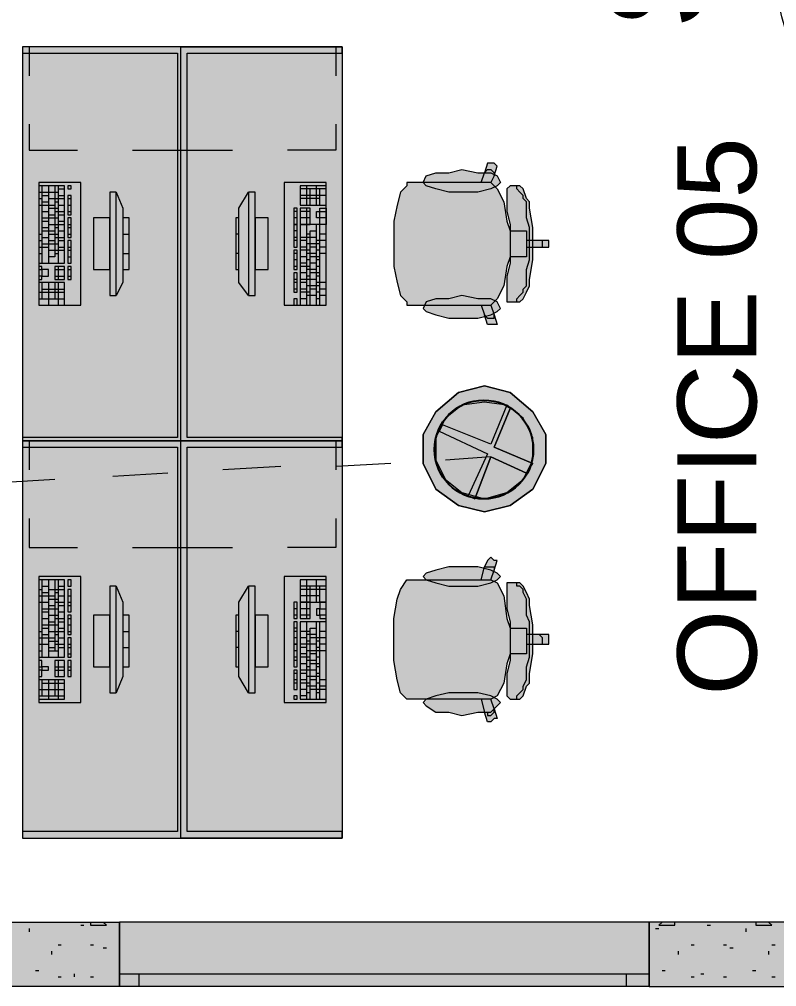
# Model space of a CAD drawing. Header units: inches. Extents: x 0.12 to 8.16, y 2.81 to 8.2.
# Drawn here: x 2.4867 to 2.8775, y 4.9783 to 5.4775 of the extents above; entities that cross this region are included whole.
import ezdxf

# ---------------------------------------------------------------- set-up
doc = ezdxf.new("R2010")
doc.units = ezdxf.units.IN
doc.header["$MEASUREMENT"] = 0
for name, color, linetype, true_color in [('PDF_Geometry', 7, 'Continuous', 0x029e21), ('PDF_Solid Fills', 7, 'Continuous', 0xffffff), ('PDF_Text', 7, 'Continuous', 0x5555ff)]:
    doc.layers.add(name, color=color, linetype=linetype, true_color=true_color)
doc.styles.add('PDF F2', font='arial.ttf')

msp = doc.modelspace()

# ---------------------------------------------------------------- hatches: boundary and pattern name
at = {"layer": 'PDF_Solid Fills', "transparency": 33554559}
for points in [[(2.56833, 5.46), (2.48833, 5.46), (2.48833, 5.46333), (2.65333, 5.46333), (2.65333, 5.46), (2.57333, 5.46)], [(2.69667, 5.39333), (2.725, 5.39333), (2.72667, 5.39833), (2.72833, 5.40333), (2.73, 5.40333), (2.73167, 5.40333), (2.73333, 5.40167), (2.73167, 5.39667), (2.73, 5.39333), (2.73333, 5.39), (2.73667, 5.38333), (2.73833, 5.37333), (2.74, 5.36833), (2.745, 5.36833), (2.74833, 5.36833), (2.74833, 5.36333), (2.755, 5.36333), (2.76, 5.36333), (2.76, 5.36333), (2.76, 5.36167), (2.68, 5.36167), (2.68, 5.37167), (2.68, 5.37333), (2.68167, 5.38167), (2.68333, 5.38833), (2.68333, 5.38833), (2.68667, 5.39167), (2.68667, 5.39333), (2.69167, 5.39333)], [(2.715, 5.4), (2.72333, 5.39833), (2.73, 5.39833), (2.73333, 5.39667), (2.735, 5.39333), (2.73333, 5.39167), (2.73, 5.39), (2.72333, 5.38833), (2.715, 5.38833), (2.70833, 5.38833), (2.70167, 5.39), (2.69667, 5.39167), (2.695, 5.39333), (2.69667, 5.39667), (2.70167, 5.39833), (2.70833, 5.39833)], [(2.75167, 5.37), (2.75167, 5.36167), (2.74, 5.36167), (2.74, 5.37167), (2.73833, 5.37833), (2.73833, 5.385), (2.73833, 5.38833), (2.73833, 5.39), (2.74, 5.39167), (2.745, 5.39167), (2.74667, 5.39), (2.74833, 5.385), (2.75, 5.38333), (2.75, 5.38)], [(2.53333, 5.38833), (2.53667, 5.38833), (2.54, 5.38), (2.54, 5.375), (2.54333, 5.375), (2.54333, 5.34833), (2.54, 5.34833), (2.54, 5.34167), (2.53667, 5.335), (2.53333, 5.335), (2.53333, 5.34833), (2.525, 5.34833), (2.525, 5.375), (2.53333, 5.375)], [(2.60833, 5.335), (2.605, 5.335), (2.6, 5.34167), (2.6, 5.34833), (2.59833, 5.34833), (2.59833, 5.375), (2.6, 5.375), (2.6, 5.38), (2.605, 5.38833), (2.60833, 5.38833), (2.60833, 5.375), (2.615, 5.375), (2.615, 5.34833), (2.60833, 5.34833)], [(2.69667, 5.33), (2.69167, 5.33), (2.68667, 5.33), (2.68667, 5.33167), (2.68333, 5.335), (2.68333, 5.335), (2.68167, 5.34167), (2.68, 5.35), (2.68, 5.35), (2.68, 5.36167), (2.76, 5.36167), (2.76, 5.36), (2.76, 5.36), (2.755, 5.36), (2.74833, 5.36), (2.74833, 5.355), (2.745, 5.355), (2.74, 5.355), (2.73833, 5.35), (2.73667, 5.34), (2.73333, 5.33333), (2.73, 5.33), (2.73167, 5.325), (2.73333, 5.32), (2.73167, 5.32), (2.73, 5.32), (2.72833, 5.32), (2.72667, 5.325), (2.725, 5.33)], [(2.75167, 5.35333), (2.75, 5.34333), (2.75, 5.34), (2.74833, 5.33667), (2.74667, 5.33333), (2.745, 5.33167), (2.74, 5.33167), (2.73833, 5.33167), (2.73833, 5.335), (2.73833, 5.33833), (2.73833, 5.345), (2.74, 5.35167), (2.74, 5.36167), (2.75167, 5.36167)], [(2.715, 5.32333), (2.70833, 5.32333), (2.70167, 5.325), (2.69667, 5.32667), (2.695, 5.32833), (2.69667, 5.33167), (2.70167, 5.33333), (2.70833, 5.33333), (2.715, 5.335), (2.72333, 5.33333), (2.73, 5.33333), (2.73333, 5.33167), (2.735, 5.32833), (2.73333, 5.32667), (2.73, 5.325), (2.72333, 5.32333)], [(2.72667, 5.28), (2.73833, 5.27833), (2.74667, 5.27167), (2.75167, 5.26167), (2.75167, 5.25), (2.74667, 5.24), (2.73833, 5.23333), (2.72667, 5.23), (2.715, 5.23333), (2.70667, 5.24), (2.70167, 5.25), (2.70167, 5.26167), (2.70667, 5.27167), (2.715, 5.27833)], [(2.69667, 5.18833), (2.725, 5.18833), (2.72667, 5.195), (2.72833, 5.19833), (2.73, 5.2), (2.73167, 5.19833), (2.73333, 5.19833), (2.73167, 5.19333), (2.73, 5.18833), (2.73333, 5.18667), (2.73667, 5.18), (2.73833, 5.16833), (2.74, 5.16333), (2.745, 5.16333), (2.74833, 5.16333), (2.74833, 5.16), (2.755, 5.16), (2.76, 5.16), (2.76, 5.15833), (2.76, 5.15667), (2.68, 5.15667), (2.68, 5.16833), (2.68, 5.16833), (2.68167, 5.17833), (2.68333, 5.18333), (2.68333, 5.18333), (2.68667, 5.18833), (2.68667, 5.18833), (2.69167, 5.18833)], [(2.715, 5.195), (2.72333, 5.195), (2.73, 5.19333), (2.73333, 5.19167), (2.735, 5.19), (2.73333, 5.18833), (2.73, 5.18667), (2.72333, 5.185), (2.715, 5.185), (2.70833, 5.185), (2.70167, 5.18667), (2.69667, 5.18833), (2.695, 5.19), (2.69667, 5.19167), (2.70167, 5.19333), (2.70833, 5.195)], [(2.75167, 5.165), (2.75167, 5.15667), (2.74, 5.15667), (2.74, 5.16667), (2.73833, 5.17333), (2.73833, 5.18), (2.73833, 5.18333), (2.73833, 5.18667), (2.74, 5.18667), (2.745, 5.18667), (2.74667, 5.185), (2.74833, 5.18167), (2.75, 5.17833), (2.75, 5.175)], [(2.53333, 5.185), (2.53667, 5.185), (2.54, 5.17667), (2.54, 5.17), (2.54333, 5.17), (2.54333, 5.14333), (2.54, 5.14333), (2.54, 5.13833), (2.53667, 5.13), (2.53333, 5.13), (2.53333, 5.14333), (2.525, 5.14333), (2.525, 5.17), (2.53333, 5.17)], [(2.60833, 5.13), (2.605, 5.13), (2.6, 5.13833), (2.6, 5.14333), (2.59833, 5.14333), (2.59833, 5.17), (2.6, 5.17), (2.6, 5.17667), (2.605, 5.185), (2.60833, 5.185), (2.60833, 5.17), (2.615, 5.17), (2.615, 5.14333), (2.60833, 5.14333)], [(2.69667, 5.12667), (2.69167, 5.12667), (2.68667, 5.12667), (2.68667, 5.12667), (2.68333, 5.13), (2.68333, 5.13), (2.68167, 5.13667), (2.68, 5.14667), (2.68, 5.14667), (2.68, 5.15667), (2.76, 5.15667), (2.76, 5.155), (2.76, 5.155), (2.755, 5.155), (2.74833, 5.155), (2.74833, 5.15), (2.745, 5.15), (2.74, 5.15), (2.73833, 5.145), (2.73667, 5.135), (2.73333, 5.12833), (2.73, 5.12667), (2.73167, 5.12167), (2.73333, 5.11667), (2.73167, 5.11667), (2.73, 5.115), (2.72833, 5.115), (2.72667, 5.12), (2.725, 5.12667)], [(2.75167, 5.15), (2.75, 5.14), (2.75, 5.135), (2.74833, 5.13333), (2.74667, 5.12833), (2.745, 5.12667), (2.74, 5.12667), (2.73833, 5.12833), (2.73833, 5.13), (2.73833, 5.135), (2.73833, 5.14), (2.74, 5.14667), (2.74, 5.15667), (2.75167, 5.15667)], [(2.715, 5.11833), (2.70833, 5.12), (2.70167, 5.12), (2.69667, 5.12333), (2.695, 5.125), (2.69667, 5.12667), (2.70167, 5.12833), (2.70833, 5.13), (2.715, 5.13), (2.72333, 5.13), (2.73, 5.12833), (2.73333, 5.12667), (2.735, 5.125), (2.73333, 5.12333), (2.73, 5.12), (2.72333, 5.12)], [(2.57333, 5.05833), (2.65333, 5.05833), (2.65333, 5.055), (2.48833, 5.055), (2.48833, 5.05833), (2.56833, 5.05833)]]:
    msp.add_hatch(color=256, dxfattribs=at).paths.add_polyline_path(points)
at = {"layer": 'PDF_Solid Fills', "true_color": 0xaaaaaa, "transparency": 33554559}
for points in [[(2.72667, 5.28833), (2.74, 5.285), (2.75167, 5.275), (2.75833, 5.26333), (2.75833, 5.24833), (2.75167, 5.235), (2.74, 5.22667), (2.72667, 5.22333), (2.71333, 5.22667), (2.70167, 5.235), (2.695, 5.24833), (2.695, 5.26333), (2.70167, 5.275), (2.71333, 5.285)], [(2.75167, 5.24833), (2.74833, 5.24333), (2.73, 5.25167), (2.72167, 5.23), (2.71833, 5.23167), (2.72833, 5.25333), (2.70333, 5.265), (2.705, 5.26833), (2.73, 5.25833), (2.73833, 5.27833), (2.74, 5.27667), (2.73167, 5.25667)]]:
    msp.add_hatch(color=253, dxfattribs=at).paths.add_polyline_path(points)

# ---------------------------------------------------------------- linework, layer by layer
at = {"layer": 'PDF_Geometry', "color": 30, "lineweight": 13, "true_color": 0xff6600}
msp.add_lwpolyline([(2.98833, 5.50667), (2.98833, 5.395, -0.41418), (2.87667, 5.50667)], format="xyb", dxfattribs=at)
at = {"layer": 'PDF_Geometry', "lineweight": 9}
for points in [[(2.57, 5.26), (2.57, 5.46333), (2.48833, 5.46333), (2.48833, 5.26)], [(2.56833, 5.25667), (2.56833, 5.05833), (2.48833, 5.05833), (2.48833, 5.055), (2.65333, 5.055), (2.65333, 5.05833), (2.57333, 5.05833), (2.57333, 5.25667), (2.65333, 5.25667), (2.65333, 5.26167), (2.57333, 5.26167), (2.57333, 5.46), (2.65333, 5.46), (2.65333, 5.46333), (2.48833, 5.46333), (2.48833, 5.46), (2.56833, 5.46), (2.56833, 5.26167), (2.48833, 5.26167), (2.48833, 5.25667)], [(2.57, 5.26), (2.57, 5.46333), (2.65333, 5.46333), (2.65333, 5.26)], [(2.715, 5.4), (2.72333, 5.39833), (2.73, 5.39833), (2.73333, 5.39667), (2.735, 5.39333), (2.73333, 5.39167), (2.73, 5.39), (2.72333, 5.38833), (2.715, 5.38833), (2.70833, 5.38833), (2.70167, 5.39), (2.69667, 5.39167), (2.695, 5.39333), (2.69667, 5.39667), (2.70167, 5.39833), (2.70833, 5.39833)], [(2.51833, 5.39333), (2.49667, 5.39333), (2.49667, 5.33), (2.51833, 5.33)], [(2.49667, 5.39167), (2.49667, 5.35167), (2.51, 5.35167), (2.51, 5.39167)], [(2.51167, 5.39167), (2.51167, 5.39), (2.51333, 5.39), (2.51333, 5.39167)], [(2.62333, 5.33), (2.645, 5.33), (2.645, 5.39333), (2.62333, 5.39333)], [(2.645, 5.38167), (2.645, 5.39167), (2.63167, 5.39167), (2.63167, 5.38167)], [(2.73833, 5.37833), (2.74, 5.37167), (2.74, 5.36167), (2.74, 5.35167), (2.73833, 5.345), (2.73833, 5.33833), (2.73833, 5.335), (2.73833, 5.33167), (2.74, 5.33167), (2.745, 5.33167), (2.74667, 5.33333), (2.74833, 5.33667), (2.75, 5.34), (2.75, 5.34333), (2.75167, 5.35333), (2.75167, 5.36167), (2.75167, 5.37), (2.75, 5.38), (2.75, 5.38333), (2.74833, 5.385), (2.74667, 5.39), (2.745, 5.39167), (2.74, 5.39167), (2.73833, 5.39), (2.73833, 5.38833), (2.73833, 5.385)], [(2.51167, 5.38667), (2.51167, 5.37667), (2.51333, 5.37667), (2.51333, 5.38667)], [(2.53333, 5.38833), (2.53333, 5.335), (2.53667, 5.335), (2.53667, 5.38833)], [(2.60833, 5.335), (2.60833, 5.38833), (2.605, 5.38833), (2.605, 5.335)], [(2.63, 5.37167), (2.63, 5.38), (2.62833, 5.38), (2.62833, 5.37167)], [(2.63667, 5.37167), (2.63667, 5.38), (2.63167, 5.38), (2.63167, 5.37167)], [(2.51167, 5.375), (2.51167, 5.365), (2.51333, 5.365), (2.51333, 5.375)], [(2.525, 5.375), (2.525, 5.34833), (2.53333, 5.34833), (2.53333, 5.375)], [(2.54, 5.375), (2.54, 5.34833), (2.54333, 5.34833), (2.54333, 5.375)], [(2.6, 5.34833), (2.6, 5.375), (2.59833, 5.375), (2.59833, 5.34833)], [(2.615, 5.34833), (2.615, 5.375), (2.60833, 5.375), (2.60833, 5.34833)], [(2.63, 5.36), (2.63, 5.37167), (2.62833, 5.37167), (2.62833, 5.36)], [(2.645, 5.33), (2.645, 5.37167), (2.63167, 5.37167), (2.63167, 5.33)], [(2.51167, 5.36333), (2.51167, 5.35167), (2.51333, 5.35167), (2.51333, 5.36333)], [(2.63, 5.34833), (2.63, 5.35833), (2.62833, 5.35833), (2.62833, 5.34833)], [(2.49667, 5.35), (2.49667, 5.34333), (2.49833, 5.34333), (2.49833, 5.345), (2.50167, 5.345), (2.50167, 5.34833), (2.49833, 5.34833), (2.49833, 5.35)], [(2.505, 5.35), (2.505, 5.34333), (2.51, 5.34333), (2.51, 5.35)], [(2.51167, 5.35), (2.51167, 5.34333), (2.51333, 5.34333), (2.51333, 5.35)], [(2.63, 5.33667), (2.63, 5.34667), (2.62833, 5.34667), (2.62833, 5.33667)], [(2.49667, 5.34167), (2.49667, 5.33), (2.51, 5.33), (2.51, 5.34167)], [(2.63, 5.33), (2.63, 5.33333), (2.62833, 5.33333), (2.62833, 5.33)], [(2.715, 5.32333), (2.72333, 5.32333), (2.73, 5.325), (2.73333, 5.32667), (2.735, 5.32833), (2.73333, 5.33167), (2.73, 5.33333), (2.72333, 5.33333), (2.715, 5.335), (2.70833, 5.33333), (2.70167, 5.33333), (2.69667, 5.33167), (2.695, 5.32833), (2.69667, 5.32667), (2.70167, 5.325), (2.70833, 5.32333)], [(2.57, 5.055), (2.57, 5.26), (2.48833, 5.26), (2.48833, 5.055)], [(2.57, 5.055), (2.57, 5.26), (2.65333, 5.26), (2.65333, 5.055)], [(2.51833, 5.19), (2.49667, 5.19), (2.49667, 5.125), (2.51833, 5.125)], [(2.49667, 5.18833), (2.49667, 5.14833), (2.51, 5.14833), (2.51, 5.18833)], [(2.51167, 5.18833), (2.51167, 5.185), (2.51333, 5.185), (2.51333, 5.18833)], [(2.62333, 5.125), (2.645, 5.125), (2.645, 5.19), (2.62333, 5.19)], [(2.645, 5.17667), (2.645, 5.18833), (2.63167, 5.18833), (2.63167, 5.17667)], [(2.73833, 5.17333), (2.74, 5.16667), (2.74, 5.15667), (2.74, 5.14667), (2.73833, 5.14), (2.73833, 5.135), (2.73833, 5.13), (2.73833, 5.12833), (2.74, 5.12667), (2.745, 5.12667), (2.74667, 5.12833), (2.74833, 5.13333), (2.75, 5.135), (2.75, 5.14), (2.75167, 5.15), (2.75167, 5.15667), (2.75167, 5.165), (2.75, 5.175), (2.75, 5.17833), (2.74833, 5.18167), (2.74667, 5.185), (2.745, 5.18667), (2.74, 5.18667), (2.73833, 5.18667), (2.73833, 5.18333), (2.73833, 5.18)], [(2.51167, 5.18333), (2.51167, 5.17167), (2.51333, 5.17167), (2.51333, 5.18333)], [(2.53333, 5.185), (2.53333, 5.13), (2.53667, 5.13), (2.53667, 5.185)], [(2.60833, 5.13), (2.60833, 5.185), (2.605, 5.185), (2.605, 5.13)], [(2.63, 5.16833), (2.63, 5.17667), (2.62833, 5.17667), (2.62833, 5.16833)], [(2.63667, 5.16833), (2.63667, 5.17667), (2.63167, 5.17667), (2.63167, 5.16833)], [(2.51167, 5.17), (2.51167, 5.16), (2.51333, 5.16), (2.51333, 5.17)], [(2.525, 5.17), (2.525, 5.14333), (2.53333, 5.14333), (2.53333, 5.17)], [(2.54, 5.17), (2.54, 5.14333), (2.54333, 5.14333), (2.54333, 5.17)], [(2.6, 5.14333), (2.6, 5.17), (2.59833, 5.17), (2.59833, 5.14333)], [(2.615, 5.14333), (2.615, 5.17), (2.60833, 5.17), (2.60833, 5.14333)], [(2.63, 5.155), (2.63, 5.16667), (2.62833, 5.16667), (2.62833, 5.155)], [(2.645, 5.12667), (2.645, 5.16667), (2.63167, 5.16667), (2.63167, 5.12667)], [(2.51167, 5.15833), (2.51167, 5.14833), (2.51333, 5.14833), (2.51333, 5.15833)], [(2.63, 5.14333), (2.63, 5.155), (2.62833, 5.155), (2.62833, 5.14333)], [(2.49667, 5.14667), (2.49667, 5.13833), (2.49833, 5.13833), (2.49833, 5.14167), (2.50167, 5.14167), (2.50167, 5.14333), (2.49833, 5.14333), (2.49833, 5.14667)], [(2.505, 5.14667), (2.505, 5.13833), (2.51, 5.13833), (2.51, 5.14667)], [(2.51167, 5.14667), (2.51167, 5.13833), (2.51333, 5.13833), (2.51333, 5.14667)], [(2.63, 5.13167), (2.63, 5.14167), (2.62833, 5.14167), (2.62833, 5.13167)], [(2.49667, 5.13667), (2.49667, 5.12667), (2.51, 5.12667), (2.51, 5.13667)], [(2.63, 5.12667), (2.63, 5.12833), (2.62833, 5.12833), (2.62833, 5.12667)], [(2.715, 5.11833), (2.72333, 5.12), (2.73, 5.12), (2.73333, 5.12333), (2.735, 5.125), (2.73333, 5.12667), (2.73, 5.12833), (2.72333, 5.13), (2.715, 5.13), (2.70833, 5.13), (2.70167, 5.12833), (2.69667, 5.12667), (2.695, 5.125), (2.69667, 5.12333), (2.70167, 5.12), (2.70833, 5.12)]]:
    msp.add_lwpolyline(points, close=True, dxfattribs=at)
for points in [[(2.49167, 5.46333), (2.49167, 5.44833)], [(2.65, 5.46333), (2.65, 5.44833)], [(2.49167, 5.42333), (2.49167, 5.41), (2.51667, 5.41)], [(2.65, 5.42333), (2.65, 5.41), (2.625, 5.41)], [(2.545, 5.41), (2.57, 5.41), (2.59667, 5.41)], [(2.725, 5.39333), (2.72667, 5.39833), (2.72833, 5.4), (2.73, 5.4), (2.73167, 5.39833), (2.73167, 5.39667), (2.73333, 5.40167), (2.73167, 5.40333), (2.73, 5.40333), (2.72833, 5.40333), (2.72667, 5.39833)], [(2.73167, 5.39667), (2.73, 5.39333), (2.725, 5.39333), (2.69667, 5.39333), (2.69167, 5.39333), (2.68667, 5.39333), (2.68667, 5.39167), (2.68333, 5.38833), (2.68167, 5.38167), (2.68, 5.37333), (2.68, 5.37167), (2.68, 5.36167), (2.68, 5.35), (2.68167, 5.34167), (2.68333, 5.335), (2.68667, 5.33167), (2.68667, 5.33), (2.69167, 5.33), (2.69667, 5.33), (2.725, 5.33), (2.73, 5.33), (2.73167, 5.325)], [(2.72833, 5.4), (2.72833, 5.4)], [(2.72833, 5.4), (2.72833, 5.4)], [(2.73, 5.4), (2.73, 5.4)], [(2.73167, 5.39833), (2.73167, 5.39833)], [(2.49833, 5.39167), (2.49833, 5.35167)], [(2.505, 5.39167), (2.505, 5.355), (2.50167, 5.355)], [(2.50167, 5.39167), (2.50167, 5.35167)], [(2.50667, 5.39167), (2.50667, 5.35167)], [(2.635, 5.38167), (2.635, 5.39167)], [(2.64, 5.38167), (2.64, 5.39167)], [(2.73, 5.39333), (2.73, 5.39333)], [(2.73, 5.39333), (2.73333, 5.39), (2.73667, 5.38333), (2.73833, 5.37333), (2.74, 5.36833), (2.74, 5.36167), (2.74, 5.355), (2.73833, 5.35), (2.73667, 5.34), (2.73333, 5.33333), (2.73, 5.33)], [(2.74333, 5.33167), (2.74333, 5.33333), (2.745, 5.335), (2.74667, 5.33667), (2.74667, 5.33833), (2.74833, 5.34), (2.74833, 5.34333), (2.74833, 5.34833), (2.75, 5.35333), (2.75, 5.35667), (2.75, 5.36167), (2.75, 5.36667), (2.75, 5.37), (2.74833, 5.375), (2.74833, 5.37833), (2.74833, 5.38333), (2.74667, 5.385), (2.74667, 5.38667), (2.745, 5.38833), (2.74333, 5.39), (2.74333, 5.39167)], [(2.49667, 5.38833), (2.49833, 5.38833), (2.50167, 5.38833), (2.505, 5.38833), (2.50667, 5.38833)], [(2.49833, 5.38667), (2.50167, 5.38667)], [(2.50667, 5.39), (2.51, 5.39)], [(2.50667, 5.38667), (2.51, 5.38667)], [(2.53667, 5.38833), (2.54, 5.38), (2.54, 5.34167), (2.53667, 5.335)], [(2.605, 5.335), (2.6, 5.34167), (2.6, 5.38), (2.605, 5.38833)], [(2.645, 5.39), (2.63167, 5.39)], [(2.645, 5.38667), (2.63167, 5.38667)], [(2.63667, 5.38167), (2.63667, 5.39)], [(2.64167, 5.38167), (2.64167, 5.39)], [(2.68333, 5.38833), (2.68333, 5.38833)], [(2.74333, 5.39), (2.74333, 5.39)], [(2.49667, 5.385), (2.49833, 5.385)], [(2.49667, 5.38167), (2.49833, 5.38167), (2.50167, 5.38167), (2.505, 5.38167)], [(2.49833, 5.38333), (2.50167, 5.38333)], [(2.50167, 5.385), (2.505, 5.385), (2.50667, 5.385), (2.51, 5.385)], [(2.505, 5.38333), (2.50667, 5.38333)], [(2.50667, 5.38167), (2.51, 5.38167)], [(2.51167, 5.385), (2.51333, 5.385)], [(2.51167, 5.38167), (2.51333, 5.38167)], [(2.64167, 5.385), (2.63167, 5.385)], [(2.49833, 5.37833), (2.50167, 5.37833)], [(2.50167, 5.38), (2.505, 5.38), (2.50667, 5.38)], [(2.50167, 5.37667), (2.505, 5.37667)], [(2.505, 5.37833), (2.50667, 5.37833), (2.51, 5.37833)], [(2.50667, 5.37667), (2.51, 5.37667)], [(2.51167, 5.37833), (2.51333, 5.37833)], [(2.63, 5.37833), (2.62833, 5.37833)], [(2.63667, 5.37833), (2.63167, 5.37833)], [(2.635, 5.33), (2.635, 5.37167), (2.635, 5.38)], [(2.64167, 5.33), (2.64167, 5.37167), (2.64167, 5.375), (2.64, 5.375), (2.64, 5.37833), (2.64167, 5.37833), (2.64167, 5.38), (2.645, 5.38), (2.645, 5.37167), (2.64167, 5.37167)], [(2.645, 5.375), (2.64167, 5.375), (2.64167, 5.37833), (2.645, 5.37833)], [(2.49833, 5.375), (2.50167, 5.375), (2.505, 5.375), (2.50667, 5.375)], [(2.49833, 5.37333), (2.50167, 5.37333)], [(2.50167, 5.37167), (2.505, 5.37167), (2.50667, 5.37167), (2.51, 5.37167)], [(2.50667, 5.37333), (2.51, 5.37333)], [(2.51167, 5.37167), (2.51333, 5.37167)], [(2.63, 5.375), (2.62833, 5.375)], [(2.63667, 5.375), (2.63167, 5.375)], [(2.64, 5.33), (2.64, 5.37167)], [(2.49667, 5.36667), (2.49833, 5.36667)], [(2.49833, 5.37), (2.50167, 5.37)], [(2.49833, 5.36833), (2.50167, 5.36833), (2.505, 5.36833)], [(2.50167, 5.36667), (2.505, 5.36667), (2.50667, 5.36667)], [(2.505, 5.37), (2.50667, 5.37)], [(2.50667, 5.36833), (2.51, 5.36833)], [(2.51167, 5.37), (2.51333, 5.37)], [(2.51167, 5.36667), (2.51333, 5.36667)], [(2.54, 5.36667), (2.54333, 5.36667)], [(2.6, 5.36667), (2.59833, 5.36667)], [(2.63, 5.36833), (2.62833, 5.36833)], [(2.63667, 5.36667), (2.635, 5.36667)], [(2.63667, 5.33), (2.63667, 5.36833), (2.64, 5.36833)], [(2.645, 5.36667), (2.64167, 5.36667)], [(2.74, 5.36833), (2.745, 5.36833), (2.74833, 5.36833), (2.74833, 5.36333), (2.74833, 5.36167), (2.74833, 5.36), (2.74833, 5.355), (2.745, 5.355), (2.74, 5.355)], [(2.49667, 5.36333), (2.49833, 5.36333)], [(2.49833, 5.365), (2.50167, 5.365)], [(2.49833, 5.36167), (2.50167, 5.36167), (2.505, 5.36167), (2.50667, 5.36167)], [(2.50167, 5.36333), (2.505, 5.36333)], [(2.505, 5.365), (2.50667, 5.365), (2.51, 5.365)], [(2.50667, 5.36333), (2.51, 5.36333)], [(2.63, 5.365), (2.62833, 5.365)], [(2.63, 5.36333), (2.62833, 5.36333)], [(2.64, 5.365), (2.63667, 5.365), (2.635, 5.365), (2.63167, 5.365)], [(2.635, 5.36333), (2.63167, 5.36333)], [(2.64167, 5.36167), (2.64, 5.36167), (2.63667, 5.36167), (2.635, 5.36167)], [(2.645, 5.36333), (2.64167, 5.36333), (2.64, 5.36333)], [(2.74833, 5.36), (2.755, 5.36), (2.75667, 5.36), (2.75667, 5.36167), (2.75667, 5.36333), (2.755, 5.36333), (2.74833, 5.36333)], [(2.755, 5.36), (2.76, 5.36), (2.76, 5.36167), (2.76, 5.36333), (2.755, 5.36333)], [(2.75667, 5.36333), (2.75667, 5.36333)], [(2.75667, 5.36167), (2.75667, 5.36167)], [(2.76, 5.36333), (2.76, 5.36333)], [(2.49667, 5.36), (2.49833, 5.36), (2.50167, 5.36)], [(2.49667, 5.35667), (2.49833, 5.35667)], [(2.50167, 5.35833), (2.505, 5.35833), (2.50667, 5.35833), (2.51, 5.35833)], [(2.505, 5.35667), (2.50667, 5.35667)], [(2.50667, 5.36), (2.51, 5.36)], [(2.51167, 5.36), (2.51333, 5.36)], [(2.51167, 5.35833), (2.51333, 5.35833)], [(2.54, 5.35667), (2.54333, 5.35667)], [(2.6, 5.35667), (2.59833, 5.35667)], [(2.63, 5.35667), (2.62833, 5.35667)], [(2.635, 5.36), (2.63167, 5.36)], [(2.63667, 5.35833), (2.635, 5.35833), (2.63167, 5.35833)], [(2.64, 5.35667), (2.63667, 5.35667), (2.635, 5.35667)], [(2.64, 5.36), (2.63667, 5.36)], [(2.64167, 5.35833), (2.64, 5.35833)], [(2.645, 5.36), (2.64167, 5.36)], [(2.645, 5.35667), (2.64167, 5.35667)], [(2.75667, 5.36), (2.75667, 5.36)], [(2.75667, 5.36), (2.75667, 5.36)], [(2.76, 5.36), (2.76, 5.36)], [(2.51167, 5.355), (2.51333, 5.355)], [(2.63, 5.35333), (2.62833, 5.35333)], [(2.635, 5.355), (2.63167, 5.355)], [(2.635, 5.35167), (2.63167, 5.35167)], [(2.63667, 5.35333), (2.635, 5.35333)], [(2.64167, 5.355), (2.64, 5.355), (2.63667, 5.355)], [(2.64, 5.35167), (2.63667, 5.35167)], [(2.64167, 5.35333), (2.64, 5.35333)], [(2.49667, 5.34833), (2.49833, 5.34833), (2.49833, 5.345), (2.49667, 5.345)], [(2.505, 5.34833), (2.51, 5.34833)], [(2.50667, 5.35), (2.50667, 5.34333)], [(2.51167, 5.34833), (2.51333, 5.34833)], [(2.63, 5.35), (2.62833, 5.35)], [(2.63667, 5.35), (2.635, 5.35), (2.63167, 5.35)], [(2.635, 5.34667), (2.63167, 5.34667)], [(2.64, 5.34833), (2.63667, 5.34833), (2.635, 5.34833)], [(2.64167, 5.34667), (2.64, 5.34667), (2.63667, 5.34667)], [(2.64167, 5.35), (2.64, 5.35)], [(2.68, 5.35), (2.68, 5.35)], [(2.49833, 5.34167), (2.49833, 5.33333)], [(2.50167, 5.34167), (2.50167, 5.33)], [(2.505, 5.345), (2.51, 5.345)], [(2.505, 5.34167), (2.505, 5.33333)], [(2.50667, 5.34167), (2.50667, 5.33)], [(2.51167, 5.345), (2.51333, 5.345)], [(2.63, 5.34333), (2.62833, 5.34333)], [(2.63, 5.34167), (2.62833, 5.34167)], [(2.64, 5.34333), (2.63667, 5.34333), (2.635, 5.34333), (2.63167, 5.34333)], [(2.635, 5.34167), (2.63167, 5.34167)], [(2.63667, 5.345), (2.635, 5.345)], [(2.64167, 5.345), (2.64, 5.345)], [(2.645, 5.34167), (2.64167, 5.34167), (2.64, 5.34167)], [(2.49667, 5.33667), (2.51, 5.33667)], [(2.49833, 5.33833), (2.51, 5.33833)], [(2.63, 5.33833), (2.62833, 5.33833)], [(2.635, 5.33833), (2.63167, 5.33833)], [(2.63667, 5.33667), (2.635, 5.33667), (2.63167, 5.33667)], [(2.64167, 5.34), (2.64, 5.34), (2.63667, 5.34), (2.635, 5.34)], [(2.64, 5.33833), (2.63667, 5.33833)], [(2.64167, 5.33667), (2.64, 5.33667)], [(2.645, 5.33833), (2.64167, 5.33833)], [(2.49667, 5.33333), (2.51, 5.33333)], [(2.635, 5.33333), (2.63167, 5.33333)], [(2.64, 5.335), (2.63667, 5.335), (2.635, 5.335)], [(2.64167, 5.33333), (2.64, 5.33333)], [(2.645, 5.335), (2.64167, 5.335)], [(2.68333, 5.335), (2.68333, 5.335)], [(2.74333, 5.33167), (2.74333, 5.33167)], [(2.725, 5.33), (2.72667, 5.325), (2.72833, 5.32333), (2.73, 5.32333), (2.73167, 5.32333), (2.73167, 5.325), (2.73333, 5.32), (2.73167, 5.32), (2.73, 5.32), (2.72833, 5.32), (2.72667, 5.325)], [(2.73, 5.33), (2.73, 5.33)], [(2.72833, 5.32333), (2.72833, 5.32333)], [(2.72833, 5.32333), (2.72833, 5.32333)], [(2.73, 5.32333), (2.73, 5.32333)], [(2.73167, 5.325), (2.73167, 5.325)], [(2.49167, 5.26), (2.49167, 5.245)], [(2.65, 5.26), (2.65, 5.245)], [(2.49167, 5.22), (2.49167, 5.205), (2.51667, 5.205)], [(2.65, 5.22), (2.65, 5.205), (2.625, 5.205)], [(2.545, 5.205), (2.57, 5.205), (2.59667, 5.205)], [(2.725, 5.18833), (2.72667, 5.195), (2.72833, 5.195), (2.73, 5.195), (2.73167, 5.195), (2.73167, 5.19333), (2.73333, 5.19833), (2.73167, 5.19833), (2.73, 5.2), (2.72833, 5.19833), (2.72667, 5.195)], [(2.73167, 5.12167), (2.73, 5.12667), (2.725, 5.12667), (2.69667, 5.12667), (2.69167, 5.12667), (2.68667, 5.12667), (2.68333, 5.13), (2.68167, 5.13667), (2.68, 5.14667), (2.68, 5.15667), (2.68, 5.16833), (2.68167, 5.17833), (2.68333, 5.18333), (2.68667, 5.18833), (2.69167, 5.18833), (2.69667, 5.18833), (2.70167, 5.18667), (2.70833, 5.185), (2.715, 5.185), (2.72333, 5.185), (2.73, 5.18667), (2.73333, 5.18833), (2.735, 5.19), (2.73333, 5.19167), (2.73, 5.19333), (2.72333, 5.195), (2.715, 5.195), (2.70833, 5.195), (2.70167, 5.19333), (2.69667, 5.19167), (2.695, 5.19), (2.69667, 5.18833), (2.725, 5.18833), (2.73, 5.18833), (2.73167, 5.19333)], [(2.72833, 5.195), (2.72833, 5.195)], [(2.72833, 5.195), (2.72833, 5.195)], [(2.73, 5.195), (2.73, 5.195)], [(2.73167, 5.19333), (2.73167, 5.19333)], [(2.49833, 5.18833), (2.49833, 5.14833)], [(2.50167, 5.18833), (2.50167, 5.14833)], [(2.505, 5.18833), (2.505, 5.15167), (2.50667, 5.15167)], [(2.50667, 5.18833), (2.50667, 5.14833)], [(2.635, 5.16833), (2.635, 5.17667), (2.635, 5.18833)], [(2.64, 5.17667), (2.64, 5.18833)], [(2.68667, 5.18833), (2.68667, 5.18833)], [(2.73, 5.18833), (2.73, 5.18833)], [(2.73, 5.18833), (2.73333, 5.18667), (2.73667, 5.18), (2.73833, 5.16833), (2.74, 5.16333), (2.74, 5.15667), (2.74, 5.15), (2.73833, 5.145), (2.73667, 5.135), (2.73333, 5.12833), (2.73, 5.12667)], [(2.74333, 5.18667), (2.74333, 5.18667)], [(2.74333, 5.12667), (2.74333, 5.12833), (2.745, 5.13), (2.74667, 5.13167), (2.74667, 5.13333), (2.74833, 5.13667), (2.74833, 5.14), (2.74833, 5.14333), (2.75, 5.14833), (2.75, 5.15333), (2.75, 5.15667), (2.75, 5.16167), (2.75, 5.16667), (2.74833, 5.17), (2.74833, 5.175), (2.74833, 5.17833), (2.74667, 5.18167), (2.74667, 5.18333), (2.745, 5.185), (2.74333, 5.185), (2.74333, 5.18667)], [(2.49667, 5.18333), (2.49833, 5.18333)], [(2.49833, 5.185), (2.50167, 5.185)], [(2.49833, 5.18167), (2.50167, 5.18167)], [(2.50167, 5.18333), (2.505, 5.18333), (2.50667, 5.18333), (2.51, 5.18333)], [(2.505, 5.18167), (2.50667, 5.18167)], [(2.50667, 5.185), (2.51, 5.185)], [(2.53667, 5.185), (2.54, 5.17667), (2.54, 5.13833), (2.53667, 5.13)], [(2.605, 5.13), (2.6, 5.13833), (2.6, 5.17667), (2.605, 5.185)], [(2.645, 5.185), (2.63167, 5.185)], [(2.645, 5.18333), (2.63167, 5.18333)], [(2.63667, 5.17667), (2.63667, 5.185)], [(2.64167, 5.17667), (2.64167, 5.17333), (2.64, 5.17333), (2.64, 5.17), (2.64167, 5.17), (2.64167, 5.16833), (2.645, 5.16833), (2.645, 5.17667), (2.64167, 5.17667), (2.64167, 5.185)], [(2.68333, 5.18333), (2.68333, 5.18333)], [(2.49667, 5.18), (2.49833, 5.18), (2.50167, 5.18), (2.505, 5.18)], [(2.49667, 5.17667), (2.49833, 5.17667), (2.50167, 5.17667)], [(2.50167, 5.17833), (2.505, 5.17833), (2.50667, 5.17833)], [(2.505, 5.17667), (2.50667, 5.17667), (2.51, 5.17667)], [(2.50667, 5.18), (2.51, 5.18)], [(2.51167, 5.18), (2.51333, 5.18)], [(2.51167, 5.17667), (2.51333, 5.17667)], [(2.64167, 5.18), (2.63167, 5.18)], [(2.49833, 5.17333), (2.50167, 5.17333), (2.505, 5.17333), (2.50667, 5.17333)], [(2.49833, 5.17167), (2.50167, 5.17167)], [(2.50167, 5.175), (2.505, 5.175)], [(2.50667, 5.175), (2.51, 5.175)], [(2.50667, 5.17167), (2.51, 5.17167)], [(2.51167, 5.175), (2.51333, 5.175)], [(2.63, 5.17333), (2.62833, 5.17333)], [(2.63667, 5.17333), (2.63167, 5.17333)], [(2.645, 5.17), (2.64167, 5.17), (2.64167, 5.17333), (2.645, 5.17333)], [(2.49833, 5.16833), (2.50167, 5.16833)], [(2.50167, 5.17), (2.505, 5.17), (2.50667, 5.17)], [(2.50167, 5.16667), (2.505, 5.16667)], [(2.505, 5.16833), (2.50667, 5.16833), (2.51, 5.16833)], [(2.50667, 5.16667), (2.51, 5.16667)], [(2.51167, 5.16833), (2.51333, 5.16833)], [(2.63, 5.17), (2.62833, 5.17)], [(2.63667, 5.17), (2.63167, 5.17)], [(2.635, 5.12667), (2.635, 5.16667)], [(2.64, 5.12667), (2.64, 5.16667)], [(2.64167, 5.12667), (2.64167, 5.16667)], [(2.68, 5.16833), (2.68, 5.16833)], [(2.49667, 5.16167), (2.49833, 5.16167)], [(2.49833, 5.165), (2.50167, 5.165), (2.505, 5.165), (2.50667, 5.165)], [(2.49833, 5.16333), (2.50167, 5.16333)], [(2.50167, 5.16167), (2.505, 5.16167), (2.50667, 5.16167), (2.51, 5.16167)], [(2.50667, 5.16333), (2.51, 5.16333)], [(2.51167, 5.165), (2.51333, 5.165)], [(2.51167, 5.16167), (2.51333, 5.16167)], [(2.54, 5.16167), (2.54333, 5.16167)], [(2.6, 5.16167), (2.59833, 5.16167)], [(2.63, 5.16333), (2.62833, 5.16333)], [(2.63, 5.16167), (2.62833, 5.16167)], [(2.63667, 5.16167), (2.635, 5.16167), (2.63167, 5.16167)], [(2.63667, 5.12667), (2.63667, 5.16333), (2.64, 5.16333)], [(2.645, 5.16167), (2.64167, 5.16167)], [(2.74, 5.16333), (2.745, 5.16333), (2.74833, 5.16333), (2.74833, 5.16), (2.74833, 5.15667), (2.74833, 5.155), (2.74833, 5.15), (2.745, 5.15), (2.74, 5.15)], [(2.49667, 5.15833), (2.49833, 5.15833), (2.50167, 5.15833), (2.505, 5.15833)], [(2.49833, 5.16), (2.50167, 5.16)], [(2.50167, 5.15667), (2.505, 5.15667), (2.50667, 5.15667)], [(2.505, 5.16), (2.50667, 5.16)], [(2.50667, 5.15833), (2.51, 5.15833)], [(2.63, 5.15833), (2.62833, 5.15833)], [(2.635, 5.15833), (2.63167, 5.15833)], [(2.64, 5.16), (2.63667, 5.16), (2.635, 5.16)], [(2.63667, 5.15667), (2.635, 5.15667)], [(2.645, 5.15833), (2.64167, 5.15833), (2.64, 5.15833), (2.63667, 5.15833)], [(2.64167, 5.15667), (2.64, 5.15667)], [(2.74833, 5.155), (2.755, 5.155), (2.75667, 5.155), (2.75667, 5.15667), (2.75667, 5.15833), (2.755, 5.16), (2.74833, 5.16)], [(2.755, 5.155), (2.76, 5.155), (2.76, 5.15667), (2.76, 5.15833), (2.76, 5.16), (2.755, 5.16)], [(2.75667, 5.15833), (2.75667, 5.15833)], [(2.75667, 5.15833), (2.75667, 5.15833)], [(2.75667, 5.15667), (2.75667, 5.15667)], [(2.49667, 5.155), (2.49833, 5.155), (2.50167, 5.155)], [(2.49667, 5.15167), (2.49833, 5.15167)], [(2.50167, 5.15333), (2.505, 5.15333)], [(2.50167, 5.15167), (2.505, 5.15167)], [(2.505, 5.155), (2.50667, 5.155), (2.51, 5.155)], [(2.50667, 5.15333), (2.51, 5.15333)], [(2.51167, 5.155), (2.51333, 5.155)], [(2.51167, 5.15333), (2.51333, 5.15333)], [(2.54, 5.15333), (2.54333, 5.15333)], [(2.6, 5.15333), (2.59833, 5.15333)], [(2.63, 5.15167), (2.62833, 5.15167)], [(2.64, 5.155), (2.63667, 5.155), (2.635, 5.155), (2.63167, 5.155)], [(2.635, 5.15333), (2.63167, 5.15333)], [(2.645, 5.15167), (2.64167, 5.15167), (2.64, 5.15167), (2.63667, 5.15167), (2.635, 5.15167)], [(2.64167, 5.15333), (2.64, 5.15333)], [(2.645, 5.155), (2.64167, 5.155)], [(2.75667, 5.155), (2.75667, 5.155)], [(2.76, 5.155), (2.76, 5.155)], [(2.50667, 5.14667), (2.50667, 5.13833)], [(2.51167, 5.15), (2.51333, 5.15)], [(2.63, 5.14833), (2.62833, 5.14833)], [(2.63, 5.14667), (2.62833, 5.14667)], [(2.635, 5.15), (2.63167, 5.15)], [(2.63667, 5.14833), (2.635, 5.14833), (2.63167, 5.14833)], [(2.64, 5.14667), (2.63667, 5.14667), (2.635, 5.14667)], [(2.64, 5.15), (2.63667, 5.15)], [(2.64167, 5.14833), (2.64, 5.14833)], [(2.68, 5.14667), (2.68, 5.14667)], [(2.49667, 5.14333), (2.49833, 5.14333), (2.49833, 5.14167), (2.49667, 5.14167)], [(2.505, 5.14333), (2.51, 5.14333)], [(2.505, 5.14167), (2.51, 5.14167)], [(2.51167, 5.14333), (2.51333, 5.14333)], [(2.51167, 5.14167), (2.51333, 5.14167)], [(2.635, 5.145), (2.63167, 5.145)], [(2.64, 5.14167), (2.63667, 5.14167), (2.635, 5.14167), (2.63167, 5.14167)], [(2.63667, 5.14333), (2.635, 5.14333)], [(2.64167, 5.145), (2.64, 5.145), (2.63667, 5.145)], [(2.64167, 5.14333), (2.64, 5.14333)], [(2.49833, 5.13667), (2.49833, 5.12833)], [(2.50167, 5.13667), (2.50167, 5.12667)], [(2.505, 5.13667), (2.505, 5.12833)], [(2.50667, 5.13667), (2.50667, 5.12667)], [(2.63, 5.14), (2.62833, 5.14)], [(2.63, 5.13667), (2.62833, 5.13667)], [(2.635, 5.14), (2.63167, 5.14)], [(2.635, 5.13667), (2.63167, 5.13667)], [(2.64167, 5.13833), (2.64, 5.13833), (2.63667, 5.13833), (2.635, 5.13833)], [(2.64, 5.13667), (2.63667, 5.13667)], [(2.64167, 5.14), (2.64, 5.14)], [(2.645, 5.13667), (2.64167, 5.13667)], [(2.49667, 5.13167), (2.51, 5.13167)], [(2.49833, 5.135), (2.51, 5.135)], [(2.63, 5.135), (2.62833, 5.135)], [(2.63667, 5.135), (2.635, 5.135), (2.63167, 5.135)], [(2.635, 5.13167), (2.63167, 5.13167)], [(2.64, 5.13333), (2.63667, 5.13333), (2.635, 5.13333)], [(2.645, 5.13167), (2.64167, 5.13167), (2.64, 5.13167), (2.63667, 5.13167)], [(2.64167, 5.135), (2.64, 5.135)], [(2.645, 5.13333), (2.64167, 5.13333)], [(2.49667, 5.12833), (2.51, 5.12833)], [(2.635, 5.12833), (2.63167, 5.12833)], [(2.63667, 5.13), (2.635, 5.13)], [(2.64167, 5.13), (2.64, 5.13)], [(2.68333, 5.13), (2.68333, 5.13)], [(2.68667, 5.12667), (2.68667, 5.12667)], [(2.725, 5.12667), (2.72667, 5.12), (2.72833, 5.12), (2.72833, 5.11833), (2.73, 5.11833), (2.73167, 5.12), (2.73167, 5.12167), (2.73333, 5.11667), (2.73167, 5.11667), (2.73, 5.115), (2.72833, 5.115), (2.72667, 5.12)], [(2.73, 5.12667), (2.73, 5.12667)], [(2.74333, 5.12833), (2.74333, 5.12833)], [(2.72833, 5.11833), (2.72833, 5.11833)], [(2.73, 5.11833), (2.73, 5.11833)], [(2.73167, 5.12), (2.73167, 5.12)]]:
    msp.add_lwpolyline(points, dxfattribs=at)
at = {"layer": 'PDF_Geometry', "color": 8, "lineweight": 13, "true_color": 0x7f7f7f}
for points in [[(2.72667, 5.28833), (2.71333, 5.285), (2.70167, 5.275), (2.695, 5.26333), (2.695, 5.24833), (2.70167, 5.235), (2.71333, 5.22667), (2.72667, 5.22333), (2.74, 5.22667), (2.75167, 5.235), (2.75833, 5.24833), (2.75833, 5.26333), (2.75167, 5.275), (2.74, 5.285)], [(2.72667, 5.23), (2.73833, 5.23333), (2.74667, 5.24), (2.75167, 5.25), (2.75167, 5.26167), (2.74667, 5.27167), (2.73833, 5.27833), (2.72667, 5.28), (2.715, 5.27833), (2.70667, 5.27167), (2.70167, 5.26167), (2.70167, 5.25), (2.70667, 5.24), (2.715, 5.23333)], [(2.72667, 5.28), (2.715, 5.27833), (2.70667, 5.27167), (2.70167, 5.26167), (2.70167, 5.25), (2.70667, 5.24), (2.715, 5.23333), (2.72667, 5.23), (2.73833, 5.23333), (2.74667, 5.24), (2.75167, 5.25), (2.75167, 5.26167), (2.74667, 5.27167), (2.73833, 5.27833)], [(2.75167, 5.24833), (2.73167, 5.25667), (2.74, 5.27667), (2.73833, 5.27833), (2.73, 5.25833), (2.705, 5.26833), (2.70333, 5.265), (2.72833, 5.25333), (2.71833, 5.23167), (2.72167, 5.23), (2.73, 5.25167), (2.74833, 5.24333)]]:
    msp.add_lwpolyline(points, close=True, dxfattribs=at)
at = {"layer": 'PDF_Geometry', "color": 123, "lineweight": 13, "true_color": 0x71cebe}
for points in [[(2.72667, 5.28833), (2.74, 5.285), (2.75167, 5.275), (2.75833, 5.26333), (2.75833, 5.24833), (2.75167, 5.235), (2.74, 5.22667), (2.72667, 5.22333), (2.71333, 5.22667), (2.70167, 5.235), (2.695, 5.24833), (2.695, 5.26333), (2.70167, 5.275), (2.71333, 5.285)], [(2.72667, 5.28), (2.715, 5.27833), (2.70667, 5.27167), (2.70167, 5.26167), (2.70167, 5.25), (2.70667, 5.24), (2.715, 5.23333), (2.72667, 5.23), (2.73833, 5.23333), (2.74667, 5.24), (2.75167, 5.25), (2.75167, 5.26167), (2.74667, 5.27167), (2.73833, 5.27833)]]:
    msp.add_lwpolyline(points, close=True, dxfattribs=at)
at = {"layer": 'PDF_Geometry', "color": 251, "lineweight": 9, "true_color": 0x6a6a6a}
for points in [[(2.73833, 5.27833), (2.73, 5.25833), (2.705, 5.26833)], [(2.74, 5.27667), (2.73167, 5.25667), (2.75167, 5.24833)], [(2.70333, 5.265), (2.72833, 5.25333), (2.71833, 5.23167)], [(2.74833, 5.24333), (2.73, 5.25167), (2.72167, 5.23)]]:
    msp.add_lwpolyline(points, dxfattribs=at)
at = {"layer": 'PDF_Geometry', "color": 7, "lineweight": 13}
for points in [[(2.73, 5.25167), (2.70667, 5.25)], [(2.62167, 5.24667), (2.59167, 5.245)], [(2.67833, 5.24833), (2.65, 5.24667)], [(2.56333, 5.24333), (2.535, 5.24167)], [(2.505, 5.24), (2.47667, 5.23833)], [(2.53833, 4.985), (2.53833, 5.01167)], [(2.81167, 4.985), (2.81167, 5.01167)]]:
    msp.add_lwpolyline(points, dxfattribs=at)
for points in [[(2.53833, 4.985), (2.53833, 4.97833), (2.335, 4.97833), (2.335, 5.01167), (2.335, 5.125), (2.34167, 5.125), (2.36833, 5.125), (2.36833, 5.01167), (2.53833, 5.01167)], [(2.81167, 5.01167), (2.81167, 4.985), (2.81167, 4.97833), (2.81167, 4.985), (2.81167, 4.97833), (3.015, 4.97833), (3.02833, 4.97833), (3.18333, 4.97833), (3.18333, 4.985), (3.18333, 5.01167), (3.02833, 5.01167), (3.015, 5.01167)], [(2.53833, 4.985), (2.53833, 4.97833)]]:
    msp.add_lwpolyline(points, close=True, dxfattribs=at)
at = {"layer": 'PDF_Geometry', "color": 54, "lineweight": 13, "true_color": 0x9f9f00}
for points in [[(2.52333, 5.01167), (2.52333, 5.01), (2.53167, 5.01), (2.53, 5.01167)], [(2.81833, 5.01167), (2.81667, 5.01), (2.825, 5.01), (2.825, 5.01167)], [(2.86667, 5.01167), (2.86667, 5.01), (2.875, 5.01), (2.87333, 5.01167)], [(2.49167, 5.00833), (2.49167, 5.00667)], [(2.51833, 5.01), (2.52, 5.01)], [(2.53833, 5.00833), (2.53833, 5.00667)], [(2.815, 5.00833), (2.81667, 5.00833)], [(2.84167, 5.01), (2.84333, 5.01)], [(2.86167, 5.00833), (2.86167, 5.00667)], [(2.50333, 4.99667), (2.50333, 4.995)], [(2.50667, 5), (2.50833, 5)], [(2.52333, 5), (2.525, 5)], [(2.53, 4.99833), (2.53167, 4.99833)], [(2.82667, 4.99667), (2.82667, 4.995)], [(2.83333, 5), (2.835, 5)], [(2.85, 5), (2.85167, 5)], [(2.85333, 4.99833), (2.855, 4.99833)], [(2.87333, 4.99667), (2.87333, 4.995)], [(2.875, 5), (2.87667, 5)], [(2.495, 4.98667), (2.49667, 4.98667)], [(2.50667, 4.98333), (2.50833, 4.98333)], [(2.515, 4.985), (2.515, 4.98333)], [(2.52333, 4.98333), (2.525, 4.98333)], [(2.81833, 4.98667), (2.82, 4.98667)], [(2.83333, 4.98333), (2.835, 4.98333)], [(2.83833, 4.985), (2.84, 4.985)], [(2.85, 4.98333), (2.85167, 4.98333)], [(2.865, 4.98667), (2.86667, 4.98667)], [(2.875, 4.98333), (2.87667, 4.98333)]]:
    msp.add_lwpolyline(points, dxfattribs=at)
at = {"layer": 'PDF_Geometry', "color": 30, "lineweight": 13, "true_color": 0xff6600}
for points in [[(2.81167, 5.01167), (2.53833, 5.01167)], [(2.54833, 4.985), (2.8, 4.985)], [(2.81167, 4.97833), (2.53833, 4.97833)], [(2.8, 4.97833), (2.54833, 4.97833)]]:
    msp.add_lwpolyline(points, dxfattribs=at)
at = {"layer": 'PDF_Geometry', "color": 30, "lineweight": 9, "true_color": 0xff6600}
for points in [[(2.53833, 4.985), (2.54833, 4.985), (2.54833, 4.97833), (2.53833, 4.97833)], [(2.81167, 4.97833), (2.8, 4.97833), (2.8, 4.985), (2.81167, 4.985)]]:
    msp.add_lwpolyline(points, dxfattribs=at)
at = {"layer": 'PDF_Geometry', "color": 7, "lineweight": 25}
msp.add_circle((2.72641, 5.25551), 0.02551, dxfattribs=at)
at = {"layer": 'PDF_Solid Fills', "lineweight": 25, "transparency": 33554559}
for points in [[(2.48833, 5.46333), (2.57, 5.46333), (2.48833, 5.26), (2.57, 5.26)], [(2.57, 5.46333), (2.65333, 5.46333), (2.57, 5.26), (2.65333, 5.26)], [(2.56833, 5.46), (2.57333, 5.46), (2.56833, 5.26167), (2.57333, 5.26167)], [(2.49667, 5.39333), (2.51833, 5.39333), (2.49667, 5.33), (2.51833, 5.33)], [(2.62333, 5.39333), (2.645, 5.39333), (2.62333, 5.33), (2.645, 5.33)], [(2.48833, 5.26167), (2.56833, 5.26167), (2.48833, 5.25667), (2.56833, 5.25667)], [(2.56833, 5.26167), (2.65333, 5.26167), (2.56833, 5.25667), (2.65333, 5.25667)], [(2.48833, 5.26), (2.57, 5.26), (2.48833, 5.055), (2.57, 5.055)], [(2.56833, 5.25667), (2.57333, 5.25667), (2.56833, 5.05833), (2.57333, 5.05833)], [(2.57, 5.26), (2.65333, 5.26), (2.57, 5.055), (2.65333, 5.055)], [(2.49667, 5.19), (2.51833, 5.19), (2.49667, 5.125), (2.51833, 5.125)], [(2.62333, 5.19), (2.645, 5.19), (2.62333, 5.125), (2.645, 5.125)], [(2.335, 5.01167), (2.53833, 5.01167), (2.335, 4.97833), (2.53833, 4.97833)], [(2.53833, 5.01167), (2.81167, 5.01167), (2.53833, 4.97833), (2.81167, 4.97833)], [(2.81167, 5.01167), (3.015, 5.01167), (2.81167, 4.97833), (3.015, 4.97833)], [(2.53833, 4.985), (2.8, 4.985), (2.53833, 4.97833), (2.8, 4.97833)], [(2.8, 4.985), (2.81167, 4.985), (2.8, 4.97833), (2.81167, 4.97833)]]:
    msp.add_solid(points, dxfattribs=at)

# ---------------------------------------------------------------- texts
at = {"layer": 'PDF_Text', "attachment_point": 4, "style": 'PDF F2'}
for s, insert, char_height, rotation in [('s', (2.80758, 5.47332), 0.0672, 89.8992), ('OFFICE 05', (2.84699, 5.12851), 0.040799, 90.0144)]:
    msp.add_mtext(s, dxfattribs=dict(at, insert=insert, char_height=char_height, rotation=rotation))

doc.saveas('drawing.dxf')
